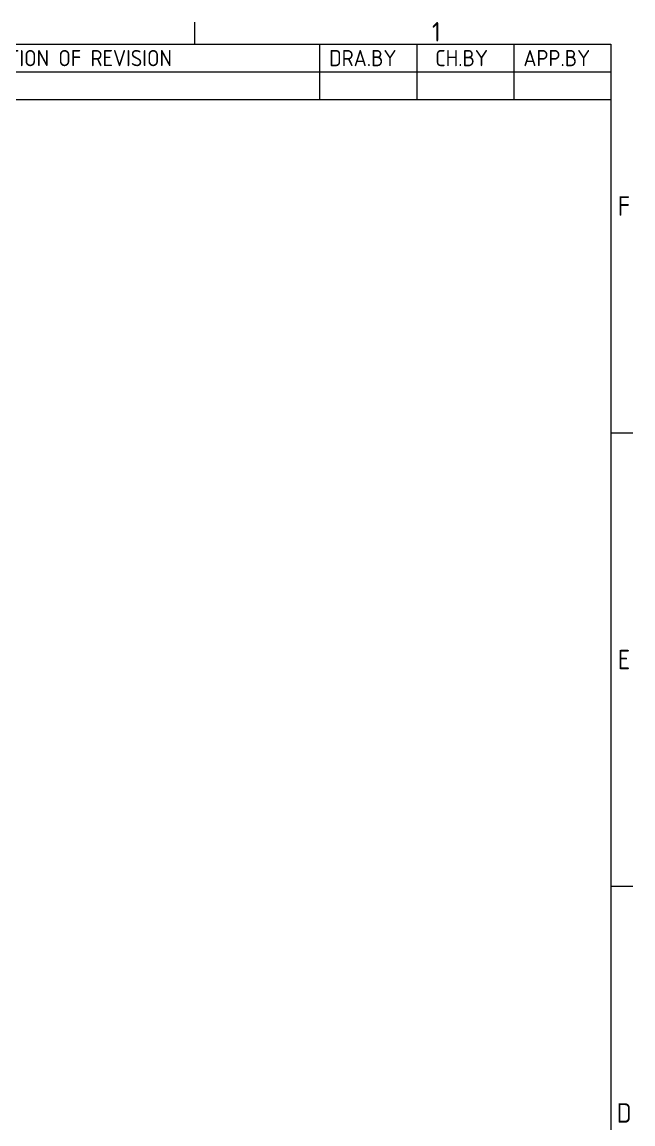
# Model space of a CAD drawing. Header units: millimetres. Extents: x 0 to 5940, y 0 to 4200.
# Drawn here: x 4931 to 5874, y 2433 to 4134 of the extents above; entities that cross this region are included whole.
import ezdxf

# ---------------------------------------------------------------- set-up
doc = ezdxf.new("R2010")
doc.units = ezdxf.units.MM
doc.header["$LTSCALE"] = 10
doc.layers.get('0').update_dxf_attribs({"color": 3, "lineweight": 5, "true_color": 0x00ff00})
doc.layers.add('경계(ISO)', color=7, linetype='Continuous', lineweight=5)
doc.layers.add('기호(ISO)', color=5, linetype='Continuous', lineweight=5, true_color=0x0000ff)
doc.styles.add('ISO ProportionalPSTEK', font='isocp.shx')
doc.styles.add('문자 텍스트_PSTEK_POSCO', font='isocp.shx')

# ---------------------------------------------------------------- blocks, each defined once
blk = doc.blocks.new('경계 Default Border')
at = {"layer": '경계(ISO)'}
for p, q in [((519.75, 410), (519.75, 413.4)), ((584, 350), (587.4, 350)), ((584, 280), (587.4, 280))]:
    blk.add_line(p, q, dxfattribs=at)
at = {"layer": '경계(ISO)', "flags": 128}
blk.add_lwpolyline([(10, 10), (10, 410), (584, 410), (584, 10), (10, 10)], dxfattribs=at)
at = {"layer": '경계(ISO)', "color": 2, "true_color": 0xffff00, "char_height": 3, "attachment_point": 7, "style": '문자 텍스트_PSTEK_POSCO'}
for s, insert in [('1', (556.36, 410.4)), ('F', (585.04, 383.5)), ('E', (585.04, 313.47)), ('D', (584.88, 243.47))]:
    blk.add_mtext(s, dxfattribs=dict(at, insert=insert))
blk = doc.blocks.new('리비전 내역')
at = {"layer": '기호(ISO)'}
for p, q in [((432, 410), (584, 410)), ((432, 410), (432, 405.72)), ((447, 410), (447, 405.72)), ((462, 410), (462, 405.72)), ((539, 410), (539, 405.72)), ((554, 410), (554, 405.72)), ((569, 410), (569, 405.72)), ((584, 410), (584, 405.72)), ((432, 405.72), (584, 405.72)), ((432, 405.72), (432, 401.44)), ((447, 405.72), (447, 401.44)), ((462, 405.72), (462, 401.44)), ((539, 405.72), (539, 401.44)), ((554, 405.72), (554, 401.44)), ((569, 405.72), (569, 401.44)), ((584, 405.72), (584, 401.44)), ((432, 401.44), (584, 401.44))]:
    blk.add_line(p, q, dxfattribs=at)
at = {"layer": '기호(ISO)', "color": 2, "true_color": 0xffff00, "char_height": 2.5, "attachment_point": 7, "style": 'ISO ProportionalPSTEK'}
for s, insert in [('REV.NO', (433.79, 406.58)), ('DATE', (450.31, 406.58)), ('DESCRIPTION OF REVISION', (479.51, 406.58)), ('DRA.BY', (540.48, 406.58)), ('CH.BY', (556.86, 406.58)), ('APP.BY', (570.48, 406.58))]:
    blk.add_mtext(s, dxfattribs=dict(at, insert=insert))

msp = doc.modelspace()

# ---------------------------------------------------------------- block references
at = {"xscale": 10, "yscale": 10, "zscale": 10}
msp.add_blockref('경계 Default Border', (0, 0), dxfattribs=at)
at = {"layer": '기호(ISO)', "xscale": 10, "yscale": 10, "zscale": 10}
msp.add_blockref('리비전 내역', (0, 0), dxfattribs=at)

doc.saveas('drawing.dxf')
